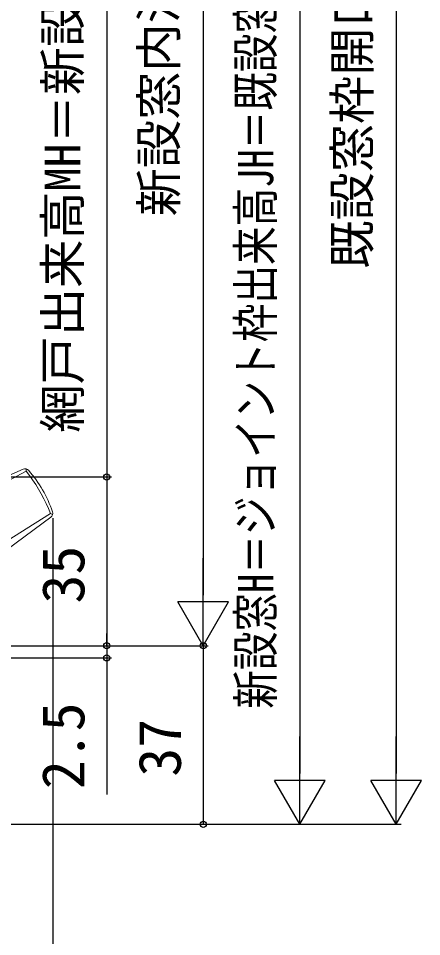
# Model space of a CAD drawing. Units: millimetres, scale not verified. Extents: x -525 to 525, y -783 to 778.
# Drawn here: x -216.3 to -132.8, y -41.1 to 149.3 of the extents above; entities that cross this region are included whole.
import ezdxf
from ezdxf.enums import TextEntityAlignment as Align

# ---------------------------------------------------------------- set-up
doc = ezdxf.new("R2010")
doc.units = ezdxf.units.MM
doc.header["$LTSCALE"] = 4
doc.layers.add('0-6_YKK_13', color=4, linetype='Continuous', lineweight=18)
doc.layers.add('0-8_YKK_D', color=6, linetype='Continuous')
doc.styles.add('ＭＳ ゴシック', font='')
doc.styles.get('ＭＳ ゴシック').set_extended_font_data('MS Gothic')

msp = doc.modelspace()

# ---------------------------------------------------------------- linework, layer by layer
at = {"layer": '0-6_YKK_13'}
for p, q in [((-215.33, 55.794), (-238.061, 45.861)), ((-236.817, 43.705), (-214.686, 55.373)), ((-209.636, 46.626), (-230.806, 33.294)), ((-229.561, 31.138), (-209.593, 45.858))]:
    msp.add_line(p, q, dxfattribs=at)
for points in [[(-209.636, 46.626), (-210.06, 47.654), (-210.523, 48.677), (-211.023, 49.693), (-211.559, 50.696), (-212.128, 51.682), (-212.729, 52.647), (-213.356, 53.583), (-214.009, 54.492), (-214.686, 55.373), (-214.681, 55.638), (-214.675, 55.845)], [(-209.221, 46.399), (-209.401, 46.496), (-209.636, 46.626)]]:
    msp.add_lwpolyline(points, dxfattribs=at)
for centre, radius, start, end in [((-214.929, 54.878), 1, 40.87911, 113.60512), ((-234.209, 38.189), 26.5, 30.15059, 40.87911), ((-234.279, 38.31), 26.5, 19.12089, 29.84941), ((-210.186, 46.663), 1, 306.39488, 19.12089)]:
    msp.add_arc(centre, radius, start, end, dxfattribs=at)
at = {"layer": '0-8_YKK_D'}
for p, q in [((-138, 321.7), (-138, -7.299)), ((-158, 309.7), (-158, -7.3)), ((-198, 269.2), (-198, 54.2)), ((-178, 266.7), (-178, 29.7)), ((-342.2, 54.2), (-197, 54.2)), ((-342.2, 54.2), (-197, 54.2)), ((-198, 54.2), (-198, 19.2)), ((-209.186, 45.663), (-209.186, -131.8)), ((-178, 19.2), (-178, 37.387)), ((-178, 19.2), (-183.25, 28.293)), ((-172.75, 28.293), (-183.25, 28.293)), ((-178, 19.2), (-172.75, 28.293)), ((-198, 19.2), (-198, 21.75)), ((-308, 19.2), (-177, 19.2)), ((-308, 19.2), (-177, 19.2)), ((-308, 19.2), (-197, 19.2)), ((-308, 19.2), (-197, 19.2)), ((-198, 19.2), (-198, 16.7)), ((-178, 19.2), (-178, -17.8)), ((-326.3, 16.7), (-197, 16.7)), ((-198, 16.7), (-198, -11.627)), ((-158, -17.8), (-158, 0.387)), ((-138, -17.799), (-138, 0.387)), ((-158, -17.8), (-163.25, -8.707)), ((-152.75, -8.707), (-163.25, -8.707)), ((-158, -17.8), (-152.75, -8.707)), ((-138, -17.799), (-143.25, -8.706)), ((-132.75, -8.706), (-143.25, -8.706)), ((-138, -17.799), (-132.75, -8.706)), ((-345.3, -17.799), (-137, -17.799)), ((-319.3, -17.8), (-157, -17.8)), ((-319.3, -17.8), (-177, -17.8))]:
    msp.add_line(p, q, dxfattribs=at)
for centre in [(-198, 54.2), (-198, 54.2), (-198, 19.2), (-198, 19.2), (-178, 19.2), (-198, 16.7), (-178, -17.8)]:
    msp.add_circle(centre, 0.637, dxfattribs=at)

# ---------------------------------------------------------------- texts
at = {"layer": '0-8_YKK_D', "style": 'ＭＳ ゴシック', "width": 0.8}
msp.add_text('新設窓H＝ジョイント枠出来高JH＝既設窓枠開口高KH－12', height=7.331, rotation=90, dxfattribs=at).set_placement((-161.307, 6.155), align=Align.BOTTOM_LEFT)
at = {"layer": '0-8_YKK_D', "style": 'ＭＳ ゴシック'}
for s, height, p in [('網戸出来高MH＝新設窓H－123', 7.331, (-201.307, 63.376)), ('既設窓枠開口高KH', 7.331, (-141.307, 97.371)), ('新設窓内法h', 7.331, (-181.364, 108.228)), ('35', 8.798, (-200, 27.973)), ('2.5', 8.798, (-200, -10.514)), ('37', 8.798, (-180, -7.925))]:
    msp.add_text(s, height=height, rotation=90, dxfattribs=at).set_placement(p, align=Align.BOTTOM_LEFT)

doc.saveas('drawing.dxf')
